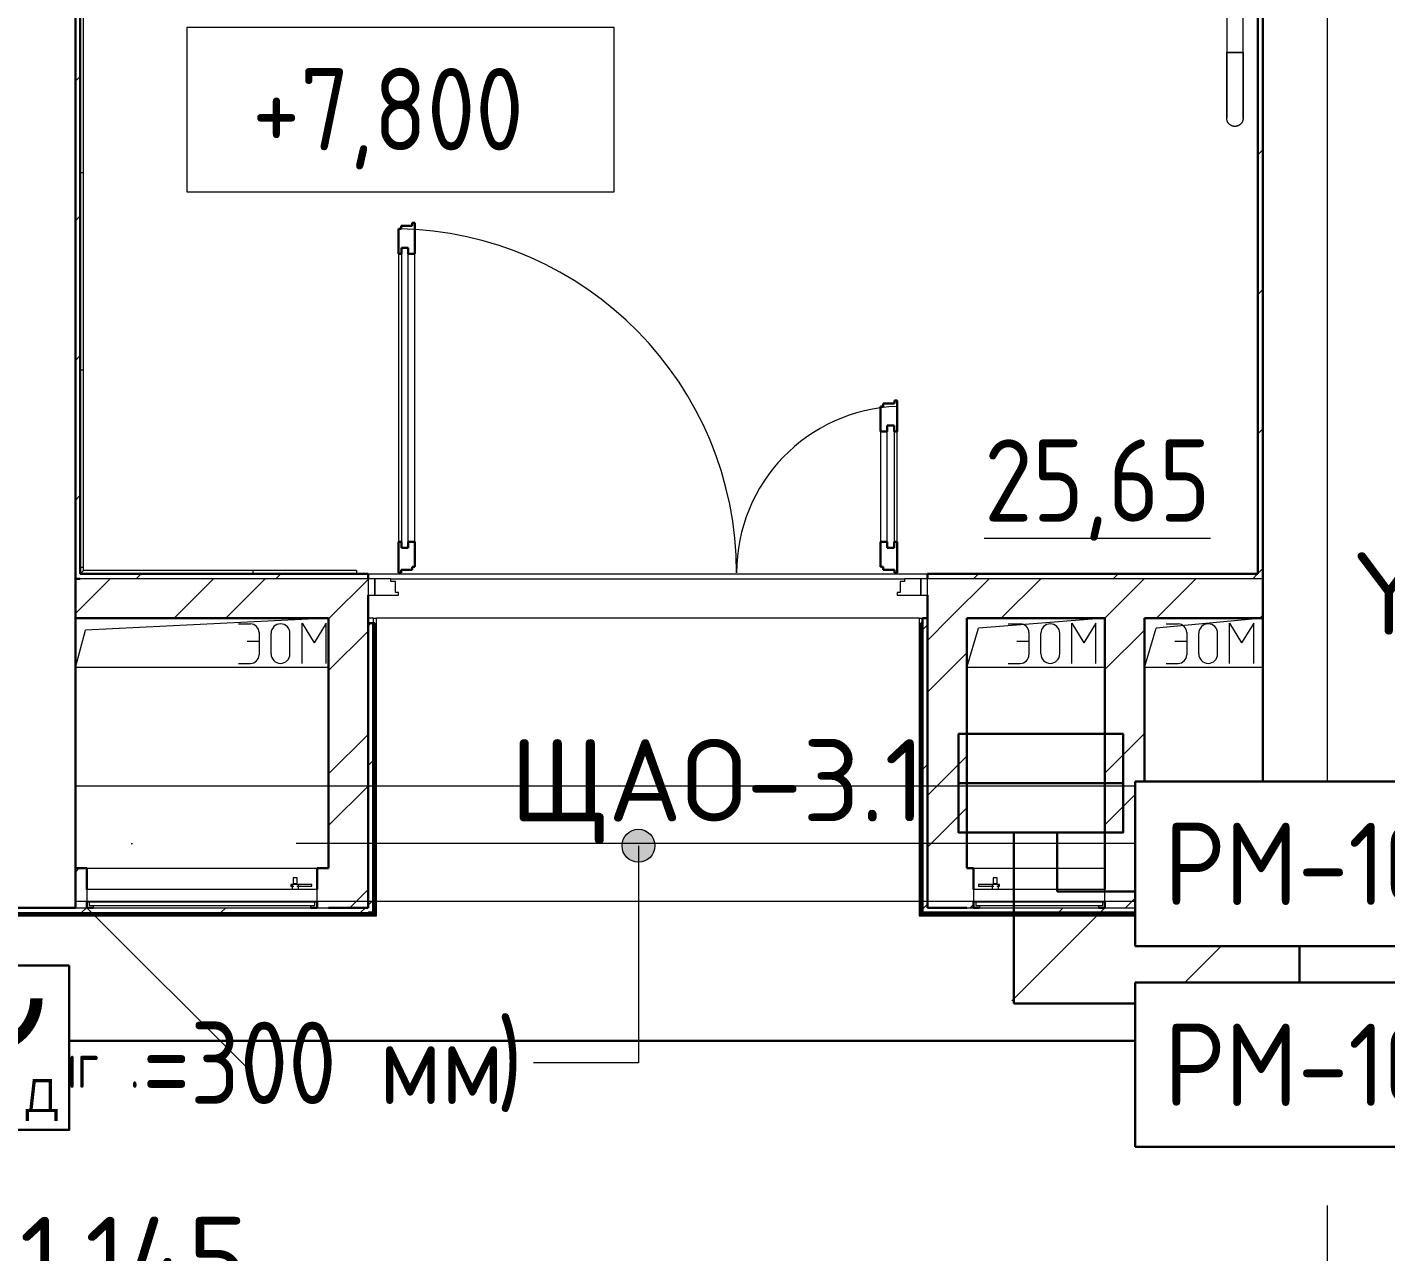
# Model space of a CAD drawing. Header units: millimetres. Extents: x -1073752 to 1436911, y -1379358 to 94781.
# Drawn here: x -1037455 to -1033325, y -1123629 to -1119906 of the extents above; entities that cross this region are included whole.
import ezdxf
from ezdxf.enums import TextEntityAlignment as Align

# ---------------------------------------------------------------- set-up
doc = ezdxf.new("R2010")
doc.units = ezdxf.units.MM
doc.set_wipeout_variables(frame=1)
doc.linetypes.add('ADSK_Линия сетки', pattern=[25, 20, -2.5, 0, -2.5])
doc.linetypes.add('ADSK_Сверху', pattern=[450, 300, -150])
for name, color, linetype, lineweight in [('RC-Дымоудаление', 1, 'Continuous', 30), ('RC-Линии_связи-Адресные', 5, 'Continuous', 50), ('RC-Прочее_оборудование', 1, 'Continuous', 30), ('Аннотация', 7, 'Continuous', 18), ('АПС', 5, 'Continuous', 30), ('Двери', 252, 'Continuous', 9), ('лс', 5, 'Continuous', 30), ('Марки помещений', 7, 'Continuous', 20), ('Оборудование', 7, 'Continuous', 18), ('Ограждение', 252, 'Continuous', 9), ('Оси', 252, 'Continuous', 9), ('Отметки', 7, 'Continuous', 9), ('Перекрытие', 252, 'Continuous', 18), ('Стены внутренние', 7, 'Continuous', 18), ('Стены наружные', 7, 'Continuous', 18), ('Стены штриховка', 7, 'Continuous', 9)]:
    doc.layers.add(name, color=color, linetype=linetype, lineweight=lineweight)
doc.layers.add('RC-Позиционные_обозначения', color=7, linetype='Continuous')
doc.layers.add('RC-Таблицы', color=7, linetype='Continuous')
doc.layers.add('Двери открывание', color=7, linetype='Continuous', lineweight=9, true_color=0xc0c0c0)
doc.layers.add('Линии', color=7, linetype='Continuous', lineweight=9, true_color=0x00a600)
doc.styles.add('GOST Common_2', font='', dxfattribs={"width": 0.9, "height": 250})
doc.styles.add('GOST Common_3', font='', dxfattribs={"height": 3.5})
doc.styles.add('ICOCPEUR', font='isocpeur.ttf', dxfattribs={"height": 250})
doc.styles.add('ISOCPEUR', font='isocpeur.ttf', dxfattribs={"height": 250})
doc.styles.add('RubezhCAD', font='isocpeur.ttf')
doc.styles.get("Standard").update_dxf_attribs({"font": 'arial.ttf'})
doc.styles.get('GOST Common_2').set_extended_font_data('GOST type B')
doc.styles.get('GOST Common_3').set_extended_font_data('GOST 2.304 type A')

# ---------------------------------------------------------------- blocks, each defined once
blk = doc.blocks.new('3 этаж')
at = {"layer": 'Аннотация', "lineweight": 9, "true_color": 0x636466}
h = blk.add_hatch(color=251, dxfattribs=at)
edge = h.paths.add_edge_path()
edge.add_arc((266052.6, -9170.2), 50, 0, 360)
at = {"color": 251, "lineweight": 18, "true_color": 0x636466}
for p, q in [((265110.8, -8478.4), (264371.3, -8515.2)), ((264836.8, -8495.7), (264873.3, -8495.7)), ((265029.8, -8493.1), (265066.3, -8553.1)), ((265029.8, -8615.7), (265029.8, -8493.1)), ((265102.9, -8493.1), (265066.3, -8553.1)), ((265102.9, -8615.7), (265102.9, -8493.1)), ((267470.8, -8478.4), (267086.8, -8508.4)), ((267176.8, -8495.7), (267213.3, -8495.7)), ((267369.8, -8493.1), (267406.3, -8553.1)), ((267369.8, -8615.7), (267369.8, -8493.1)), ((267442.9, -8493.1), (267406.3, -8553.1)), ((267442.9, -8615.7), (267442.9, -8493.1)), ((267950.8, -8478.4), (267626.8, -8508.4)), ((267656.8, -8495.7), (267693.3, -8495.7)), ((267849.8, -8493.1), (267886.3, -8553.1)), ((267849.8, -8615.7), (267849.8, -8493.1)), ((267922.9, -8493.1), (267886.3, -8553.1)), ((267922.9, -8615.7), (267922.9, -8493.1)), ((264340.8, -8628.4), (264371.3, -8515.2)), ((264862.9, -8547.9), (264899.4, -8547.9)), ((264899.4, -8521.8), (264899.4, -8589.6)), ((264935.9, -8587), (264935.9, -8524.4)), ((264993.3, -8587), (264993.3, -8524.4)), ((267050.8, -8628.4), (267086.8, -8508.4)), ((267202.9, -8547.9), (267239.4, -8547.9)), ((267239.4, -8521.8), (267239.4, -8589.6)), ((267275.9, -8587), (267275.9, -8524.4)), ((267333.3, -8587), (267333.3, -8524.4)), ((267590.8, -8628.4), (267626.8, -8508.4)), ((267682.9, -8547.9), (267719.4, -8547.9)), ((267719.4, -8521.8), (267719.4, -8589.6)), ((267755.9, -8587), (267755.9, -8524.4)), ((267813.3, -8587), (267813.3, -8524.4)), ((265110.8, -8628.4), (264340.8, -8628.4)), ((264836.8, -8615.7), (264873.3, -8615.7)), ((267470.8, -8628.4), (267050.8, -8628.4)), ((267176.8, -8615.7), (267213.3, -8615.7)), ((267950.8, -8628.4), (267590.8, -8628.4)), ((267656.8, -8615.7), (267693.3, -8615.7))]:
    blk.add_line(p, q, dxfattribs=at)
for centre, radius, start, end in [((264873.3, -8521.8), 26.1, 0, 90), ((264964.6, -8524.4), 28.7, 0, 180), ((267213.3, -8521.8), 26.1, 0, 90), ((267304.6, -8524.4), 28.7, 0, 180), ((267693.3, -8521.8), 26.1, 0, 90), ((267784.6, -8524.4), 28.7, 0, 180), ((264873.3, -8589.6), 26.1, 270, 0), ((264964.6, -8587), 28.7, 180, 0), ((267213.3, -8589.6), 26.1, 270, 0), ((267304.6, -8587), 28.7, 180, 0), ((267693.3, -8589.6), 26.1, 270, 0), ((267784.6, -8587), 28.7, 180, 0)]:
    blk.add_arc(centre, radius, start, end, dxfattribs=at)
at = {"layer": 'Аннотация', "color": 251, "lineweight": 20, "true_color": 0x636466, "extrusion": (0, 0, -1)}
for p, q in [((265979.2, -6682.7), (264679.2, -6682.7)), ((264679.2, -6682.7), (264679.2, -7182.7)), ((265979.2, -7182.7), (265979.2, -6682.7)), ((264679.2, -7182.7), (265979.2, -7182.7))]:
    blk.add_line(p, q, dxfattribs=at)
at = {"layer": 'Аннотация', "color": 251, "lineweight": 9, "true_color": 0x636466}
for p, q in [((266052.6, -9170.2), (266052.6, -9830.1)), ((265739.8, -9830.1), (265733.5, -9830.1)), ((266052.6, -9830.1), (265739.8, -9830.1))]:
    blk.add_line(p, q, dxfattribs=at)
blk.add_circle((266052.6, -9170.2), 50, dxfattribs=at)
at = {"layer": 'Двери', "color": 251, "lineweight": 30, "true_color": 0x636466}
for p, q in [((265330.8, -7294.4), (265322.8, -7294.4)), ((265322.8, -7294.4), (265322.8, -7370.4)), ((265364.8, -7285.4), (265330.8, -7285.4)), ((265330.8, -7285.4), (265330.8, -7294.4)), ((265372.8, -7276.4), (265364.8, -7276.4)), ((265364.8, -7276.4), (265364.8, -7285.4)), ((265372.8, -7370.4), (265372.8, -7276.4)), ((265331.8, -7370.4), (265322.8, -7370.4)), ((265331.8, -7352.4), (265331.8, -7370.4)), ((265352.8, -7352.4), (265331.8, -7352.4)), ((265352.8, -7370.4), (265352.8, -7352.4)), ((265372.8, -7370.4), (265352.8, -7370.4)), ((266796.8, -7834.4), (266788.8, -7834.4)), ((266788.8, -7834.4), (266788.8, -7910.4)), ((266830.8, -7825.4), (266796.8, -7825.4)), ((266796.8, -7825.4), (266796.8, -7834.4)), ((266838.8, -7816.4), (266830.8, -7816.4)), ((266830.8, -7816.4), (266830.8, -7825.4)), ((266838.8, -7910.4), (266838.8, -7816.4)), ((266788.8, -7910.4), (266808.8, -7910.4)), ((266808.8, -7910.4), (266808.8, -7892.4)), ((266808.8, -7892.4), (266829.8, -7892.4)), ((266829.8, -7892.4), (266829.8, -7910.4)), ((266829.8, -7910.4), (266838.8, -7910.4)), ((265322.8, -8246.4), (265322.8, -8340.4)), ((265331.8, -8246.4), (265322.8, -8246.4)), ((265331.8, -8264.4), (265331.8, -8246.4)), ((265352.8, -8246.4), (265352.8, -8264.4)), ((265372.8, -8246.4), (265352.8, -8246.4)), ((265372.8, -8322.4), (265372.8, -8246.4)), ((266788.8, -8246.4), (266788.8, -8322.4)), ((266788.8, -8246.4), (266808.8, -8246.4)), ((266808.8, -8246.4), (266808.8, -8264.4)), ((266829.8, -8246.4), (266838.8, -8246.4)), ((266829.8, -8264.4), (266829.8, -8246.4)), ((266838.8, -8340.4), (266838.8, -8246.4)), ((265352.8, -8264.4), (265331.8, -8264.4)), ((266808.8, -8264.4), (266829.8, -8264.4)), ((265322.8, -8340.4), (265330.8, -8340.4)), ((265330.8, -8340.4), (265330.8, -8331.4)), ((265330.8, -8331.4), (265364.8, -8331.4)), ((265364.8, -8331.4), (265364.8, -8322.4)), ((265364.8, -8322.4), (265372.8, -8322.4)), ((266788.8, -8322.4), (266796.8, -8322.4)), ((266796.8, -8322.4), (266796.8, -8331.4)), ((266796.8, -8331.4), (266830.8, -8331.4)), ((266830.8, -8331.4), (266830.8, -8340.4)), ((266830.8, -8340.4), (266838.8, -8340.4))]:
    blk.add_line(p, q, dxfattribs=at)
at = {"layer": 'Двери', "color": 251, "true_color": 0x636466}
for p, q in [((265322.8, -7370.4), (265322.8, -8246.4)), ((265331.8, -7352.4), (265331.8, -8264.4)), ((265352.8, -7352.4), (265331.8, -7352.4)), ((265352.8, -8264.4), (265352.8, -7352.4)), ((265372.8, -8246.4), (265372.8, -7370.4)), ((266788.8, -7910.4), (266788.8, -8246.4)), ((266808.8, -8264.4), (266808.8, -7892.4)), ((266808.8, -7892.4), (266829.8, -7892.4)), ((266829.8, -7892.4), (266829.8, -8264.4)), ((266838.8, -8246.4), (266838.8, -7910.4)), ((265331.8, -8264.4), (265352.8, -8264.4)), ((266829.8, -8264.4), (266808.8, -8264.4)), ((265230.8, -8358.4), (265230.8, -8408.4)), ((265250.8, -8358.4), (265230.8, -8358.4)), ((265250.8, -8408.4), (265250.8, -8358.4)), ((265299.8, -8358.4), (265250.8, -8358.4)), ((265250.8, -8358.4), (265250.8, -8408.4)), ((265299.8, -8366.4), (265299.8, -8358.4)), ((265313.8, -8366.4), (265299.8, -8366.4)), ((265313.8, -8400.4), (265313.8, -8366.4)), ((266861.8, -8366.4), (266847.8, -8366.4)), ((266847.8, -8366.4), (266847.8, -8400.4)), ((266861.8, -8358.4), (266861.8, -8366.4)), ((266910.8, -8358.4), (266861.8, -8358.4)), ((266930.8, -8358.4), (266910.8, -8358.4)), ((266910.8, -8358.4), (266910.8, -8408.4)), ((266910.8, -8408.4), (266910.8, -8358.4)), ((266930.8, -8408.4), (266930.8, -8358.4)), ((265230.8, -8408.4), (265250.8, -8408.4)), ((265250.8, -8408.4), (265322.8, -8408.4)), ((265322.8, -8400.4), (265313.8, -8400.4)), ((265322.8, -8408.4), (265322.8, -8400.4)), ((266847.8, -8400.4), (266838.8, -8400.4)), ((266838.8, -8400.4), (266838.8, -8408.4)), ((266838.8, -8408.4), (266910.8, -8408.4)), ((266910.8, -8408.4), (266930.8, -8408.4))]:
    blk.add_line(p, q, dxfattribs=at)
at = {"layer": 'Двери открывание', "color": 251, "true_color": 0x636466}
for centre, radius, start, end in [((265304.8, -8340.4), 1046, 0, 89.014), ((266856.8, -8340.4), 506, 92.0386, 180)]:
    blk.add_arc(centre, radius, start, end, dxfattribs=at)
at = {"layer": 'Линии', "color": 251, "linetype": 'ADSK_Сверху', "ltscale": 200, "true_color": 0x636466}
for p, q in [((264340.8, -8988.4), (267950.8, -8988.4)), ((264340.8, -9338.4), (267950.8, -9338.4))]:
    blk.add_line(p, q, dxfattribs=at)
at = {"layer": 'Оборудование', "color": 251, "true_color": 0x636466}
for p, q in [((265004.5, -9288.1), (264996.2, -9288.1)), ((264996.2, -9288.1), (264996.2, -9293.1)), ((264999.6, -9287.5), (264999.6, -9303.4)), ((265018.9, -9287.5), (264999.6, -9287.5)), ((265003.2, -9285.6), (265001.2, -9287.5)), ((265003.2, -9268.1), (265003.2, -9285.6)), ((265015.4, -9268.1), (265003.2, -9268.1)), ((265015.4, -9285.6), (265003.2, -9285.6)), ((265059.9, -9288.1), (265014.1, -9288.1)), ((265015.4, -9285.6), (265015.4, -9268.1)), ((265017.3, -9287.5), (265015.4, -9285.6)), ((265018.9, -9303.4), (265018.9, -9287.5)), ((265059.9, -9293.1), (265059.9, -9288.1)), ((267086.6, -9288.1), (267086.6, -9293.1)), ((267132.5, -9288.1), (267086.6, -9288.1)), ((267127.6, -9287.5), (267127.6, -9303.4)), ((267146.9, -9287.5), (267127.6, -9287.5)), ((267131.2, -9285.6), (267129.2, -9287.5)), ((267131.2, -9268.1), (267131.2, -9285.6)), ((267143.4, -9268.1), (267131.2, -9268.1)), ((267143.4, -9285.6), (267131.2, -9285.6)), ((267150.4, -9288.1), (267142.1, -9288.1)), ((267143.4, -9285.6), (267143.4, -9268.1)), ((267145.3, -9287.5), (267143.4, -9285.6)), ((267146.9, -9303.4), (267146.9, -9287.5)), ((267150.4, -9293.1), (267150.4, -9288.1)), ((267606.6, -9288.1), (267606.6, -9293.1)), ((267652.5, -9288.1), (267606.6, -9288.1)), ((267647.6, -9287.5), (267647.6, -9303.4)), ((267666.9, -9287.5), (267647.6, -9287.5)), ((267651.2, -9285.6), (267649.2, -9287.5)), ((267651.2, -9268.1), (267651.2, -9285.6)), ((267663.4, -9268.1), (267651.2, -9268.1)), ((267663.4, -9285.6), (267651.2, -9285.6)), ((267670.4, -9288.1), (267662.1, -9288.1)), ((267663.4, -9285.6), (267663.4, -9268.1)), ((267665.3, -9287.5), (267663.4, -9285.6)), ((267666.9, -9303.4), (267666.9, -9287.5)), ((267670.4, -9293.1), (267670.4, -9288.1)), ((264375.8, -9303.4), (264375.8, -9339.8)), ((265075.8, -9303.4), (264375.8, -9303.4)), ((264996.2, -9293.1), (265004.5, -9293.1)), ((265014.1, -9293.1), (265059.9, -9293.1)), ((265075.8, -9339.8), (265075.8, -9303.4)), ((267070.8, -9303.4), (267070.8, -9339.8)), ((267470.8, -9303.4), (267070.8, -9303.4)), ((267086.6, -9293.1), (267132.5, -9293.1)), ((267142.1, -9293.1), (267150.4, -9293.1)), ((267470.8, -9339.8), (267470.8, -9303.4)), ((267590.8, -9303.4), (267590.8, -9339.8)), ((267940.8, -9303.4), (267590.8, -9303.4)), ((267606.6, -9293.1), (267652.5, -9293.1)), ((267662.1, -9293.1), (267670.4, -9293.1)), ((267940.8, -9339.8), (267940.8, -9303.4)), ((264375.8, -9358.4), (264870.8, -9853.4)), ((264376.7, -9340.7), (265074.9, -9340.7)), ((264382.8, -9340.7), (264382.8, -9350.5)), ((264383.7, -9351.4), (265067.8, -9351.4)), ((264394.8, -9353), (264394.8, -9358.4)), ((264394.8, -9358.4), (265056.8, -9358.4)), ((265056.8, -9358.4), (265056.8, -9353)), ((265068.8, -9350.5), (265068.8, -9340.7)), ((267071.7, -9340.7), (267469.9, -9340.7)), ((267077.8, -9340.7), (267077.8, -9350.5)), ((267078.7, -9351.4), (267462.8, -9351.4)), ((267089.8, -9353), (267089.8, -9358.4)), ((267089.8, -9358.4), (267451.8, -9358.4)), ((267470.8, -9358.4), (267187.9, -9641.3)), ((267451.8, -9358.4), (267451.8, -9353)), ((267463.8, -9350.5), (267463.8, -9340.7)), ((267591.7, -9340.7), (267939.9, -9340.7)), ((267597.8, -9340.7), (267597.8, -9350.5)), ((267598.7, -9351.4), (267932.8, -9351.4)), ((267609.8, -9353), (267609.8, -9358.4)), ((267609.8, -9358.4), (267921.8, -9358.4)), ((267940.8, -9358.4), (267693.3, -9605.9)), ((267912.8, -9350.5), (267912.8, -9351.7)), ((267912.8, -9351.7), (267912.8, -9350.5)), ((267921.8, -9358.4), (267921.8, -9353)), ((267933.8, -9350.5), (267933.8, -9340.7))]:
    blk.add_line(p, q, dxfattribs=at)
for points, knots in [([(264375.8, -9339.8), (264375.8, -9339.9), (264375.8, -9340.1), (264375.9, -9340.3), (264376, -9340.5), (264376.2, -9340.6), (264376.3, -9340.7), (264376.5, -9340.7), (264376.6, -9340.7), (264376.7, -9340.7)], [-1, -1, -1, -1, -0.833333, -0.666667, -0.5, -0.333333, -0.25, -0.166667, 0, 0, 0, 0]), ([(264382.8, -9350.5), (264382.8, -9350.6), (264382.8, -9350.7), (264382.9, -9351), (264383, -9351.1), (264383.1, -9351.2), (264383.3, -9351.3), (264383.4, -9351.4), (264383.5, -9351.4), (264383.7, -9351.4), (264383.7, -9351.4)], [-1, -1, -1, -1, -0.833333, -0.666667, -0.541667, -0.416667, -0.333333, -0.25, -0.166667, 0, 0, 0, 0]), ([(264393.2, -9351.4), (264393.4, -9351.4), (264393.6, -9351.5), (264393.8, -9351.6), (264394, -9351.6), (264394.2, -9351.8), (264394.3, -9351.9), (264394.5, -9352), (264394.6, -9352.2), (264394.7, -9352.4), (264394.8, -9352.6), (264394.8, -9352.8), (264394.8, -9353)], [-1, -1, -1, -1, -0.833333, -0.75, -0.666667, -0.583333, -0.5, -0.416667, -0.333333, -0.25, -0.166667, 0, 0, 0, 0]), ([(265056.8, -9353), (265056.8, -9352.8), (265056.8, -9352.6), (265056.9, -9352.4), (265057, -9352.2), (265057.1, -9352), (265057.2, -9351.9), (265057.4, -9351.8), (265057.5, -9351.6), (265057.7, -9351.6), (265058, -9351.5), (265058.2, -9351.4), (265058.3, -9351.4)], [0, 0, 0, 0, 0.166667, 0.25, 0.333333, 0.416667, 0.5, 0.583333, 0.666667, 0.75, 0.833333, 1, 1, 1, 1]), ([(265067.8, -9351.4), (265067.9, -9351.4), (265068, -9351.4), (265068.2, -9351.4), (265068.3, -9351.3), (265068.4, -9351.2), (265068.5, -9351.1), (265068.7, -9351), (265068.8, -9350.7), (265068.8, -9350.6), (265068.8, -9350.5)], [0, 0, 0, 0, 0.166667, 0.25, 0.333333, 0.416667, 0.541667, 0.666667, 0.833333, 1, 1, 1, 1]), ([(265074.9, -9340.7), (265074.9, -9340.7), (265075.1, -9340.7), (265075.2, -9340.7), (265075.4, -9340.6), (265075.5, -9340.5), (265075.7, -9340.3), (265075.8, -9340.1), (265075.8, -9339.9), (265075.8, -9339.8)], [0, 0, 0, 0, 0.166667, 0.25, 0.333333, 0.5, 0.666667, 0.833333, 1, 1, 1, 1]), ([(267070.8, -9339.8), (267070.8, -9339.9), (267070.8, -9340.1), (267070.9, -9340.3), (267071, -9340.4), (267071.1, -9340.6), (267071.3, -9340.7), (267071.5, -9340.7), (267071.6, -9340.7), (267071.7, -9340.7)], [0, 0, 0, 0, 0.166667, 0.333333, 0.458333, 0.583333, 0.708333, 0.833333, 1, 1, 1, 1]), ([(267077.8, -9350.5), (267077.8, -9350.6), (267077.8, -9350.7), (267077.9, -9351), (267078, -9351.1), (267078.1, -9351.2), (267078.3, -9351.3), (267078.4, -9351.4), (267078.5, -9351.4), (267078.6, -9351.4), (267078.7, -9351.4)], [0, 0, 0, 0, 0.166667, 0.333333, 0.458333, 0.583333, 0.666667, 0.75, 0.833333, 1, 1, 1, 1]), ([(267088.2, -9351.4), (267088.4, -9351.4), (267088.6, -9351.5), (267088.8, -9351.6), (267089, -9351.6), (267089.2, -9351.8), (267089.3, -9351.9), (267089.5, -9352), (267089.6, -9352.2), (267089.7, -9352.4), (267089.8, -9352.6), (267089.8, -9352.8), (267089.8, -9353)], [0, 0, 0, 0, 0.166667, 0.25, 0.333333, 0.416667, 0.5, 0.583333, 0.666667, 0.75, 0.833333, 1, 1, 1, 1]), ([(267451.8, -9353), (267451.8, -9352.8), (267451.8, -9352.6), (267451.9, -9352.4), (267452, -9352.2), (267452.1, -9352), (267452.2, -9351.9), (267452.4, -9351.8), (267452.5, -9351.6), (267452.7, -9351.6), (267453, -9351.5), (267453.2, -9351.4), (267453.3, -9351.4)], [-1, -1, -1, -1, -0.833333, -0.75, -0.666667, -0.583333, -0.5, -0.416667, -0.333333, -0.25, -0.166667, 0, 0, 0, 0]), ([(267462.8, -9351.4), (267462.9, -9351.4), (267463, -9351.4), (267463.2, -9351.4), (267463.3, -9351.3), (267463.4, -9351.2), (267463.5, -9351.1), (267463.7, -9351), (267463.8, -9350.7), (267463.8, -9350.6), (267463.8, -9350.5)], [-1, -1, -1, -1, -0.833333, -0.75, -0.666667, -0.583333, -0.458333, -0.333333, -0.166667, 0, 0, 0, 0]), ([(267469.9, -9340.7), (267469.9, -9340.7), (267470.1, -9340.7), (267470.3, -9340.7), (267470.4, -9340.6), (267470.6, -9340.4), (267470.7, -9340.3), (267470.8, -9340.1), (267470.8, -9339.9), (267470.8, -9339.8)], [-1, -1, -1, -1, -0.833333, -0.75, -0.583333, -0.458333, -0.333333, -0.166667, 0, 0, 0, 0]), ([(267590.8, -9339.8), (267590.8, -9339.9), (267590.8, -9340.1), (267590.9, -9340.3), (267591, -9340.4), (267591.1, -9340.6), (267591.3, -9340.7), (267591.5, -9340.7), (267591.6, -9340.7), (267591.7, -9340.7)], [0, 0, 0, 0, 0.166667, 0.333333, 0.458333, 0.583333, 0.708333, 0.833333, 1, 1, 1, 1]), ([(267597.8, -9350.5), (267597.8, -9350.6), (267597.8, -9350.7), (267597.9, -9351), (267598, -9351.1), (267598.1, -9351.2), (267598.3, -9351.3), (267598.4, -9351.4), (267598.5, -9351.4), (267598.6, -9351.4), (267598.7, -9351.4)], [0, 0, 0, 0, 0.166667, 0.333333, 0.458333, 0.583333, 0.666667, 0.75, 0.833333, 1, 1, 1, 1]), ([(267608.2, -9351.4), (267608.4, -9351.4), (267608.6, -9351.5), (267608.8, -9351.6), (267609, -9351.6), (267609.2, -9351.8), (267609.3, -9351.9), (267609.5, -9352), (267609.6, -9352.2), (267609.7, -9352.4), (267609.8, -9352.6), (267609.8, -9352.8), (267609.8, -9353)], [0, 0, 0, 0, 0.166667, 0.25, 0.333333, 0.416667, 0.5, 0.583333, 0.666667, 0.75, 0.833333, 1, 1, 1, 1]), ([(267921.8, -9353), (267921.8, -9352.8), (267921.8, -9352.6), (267921.9, -9352.4), (267922, -9352.2), (267922.1, -9352), (267922.2, -9351.9), (267922.4, -9351.8), (267922.5, -9351.6), (267922.7, -9351.6), (267923, -9351.5), (267923.2, -9351.4), (267923.3, -9351.4)], [-1, -1, -1, -1, -0.833333, -0.75, -0.666667, -0.583333, -0.5, -0.416667, -0.333333, -0.25, -0.166667, 0, 0, 0, 0]), ([(267932.8, -9351.4), (267932.9, -9351.4), (267933, -9351.4), (267933.2, -9351.4), (267933.3, -9351.3), (267933.4, -9351.2), (267933.5, -9351.1), (267933.7, -9351), (267933.8, -9350.7), (267933.8, -9350.6), (267933.8, -9350.5)], [-1, -1, -1, -1, -0.833333, -0.75, -0.666667, -0.583333, -0.458333, -0.333333, -0.166667, 0, 0, 0, 0]), ([(267939.9, -9340.7), (267939.9, -9340.7), (267940.1, -9340.7), (267940.3, -9340.7), (267940.4, -9340.6), (267940.6, -9340.4), (267940.7, -9340.3), (267940.8, -9340.1), (267940.8, -9339.9), (267940.8, -9339.8)], [-1, -1, -1, -1, -0.833333, -0.75, -0.583333, -0.458333, -0.333333, -0.166667, 0, 0, 0, 0])]:
    blk.add_open_spline(points, degree=3, knots=knots, dxfattribs=at)
at = {"layer": 'Ограждение', "color": 251, "true_color": 0x636466}
for p, q in [((267840.8, -6464.3), (267840.8, -6758.4)), ((267890.8, -6758.4), (267890.8, -6464.3)), ((264365.8, -8333.4), (264365.8, -6543.4)), ((267840.8, -6758.4), (267890.8, -6758.4)), ((267840.8, -6758.4), (267840.8, -6766.4)), ((267840.8, -6760.6), (267840.8, -6758.4)), ((267865.8, -6758.4), (267840.8, -6758.4)), ((267840.8, -6768.6), (267840.8, -6760.6)), ((267840.8, -6766.4), (267840.8, -6774.4)), ((267840.8, -6776.6), (267840.8, -6768.6)), ((267890.8, -6758.4), (267865.8, -6758.4)), ((267890.8, -6758.4), (267890.8, -6766.4)), ((267890.8, -6760.6), (267890.8, -6758.4)), ((267890.8, -6768.6), (267890.8, -6760.6)), ((267890.8, -6766.4), (267890.8, -6774.4)), ((267890.8, -6776.6), (267890.8, -6768.6)), ((267840.8, -6774.4), (267840.8, -6782.4)), ((267840.8, -6784.5), (267840.8, -6776.6)), ((267840.8, -6782.4), (267840.8, -6790.3)), ((267840.8, -6792.4), (267840.8, -6784.5)), ((267840.8, -6790.3), (267840.8, -6798.2)), ((267840.8, -6800.3), (267840.8, -6792.4)), ((267840.8, -6798.2), (267840.8, -6806)), ((267840.8, -6808.1), (267840.8, -6800.3)), ((267840.8, -6806), (267840.8, -6813.7)), ((267840.8, -6815.8), (267840.8, -6808.1)), ((267840.8, -6813.7), (267840.8, -6821.4)), ((267890.8, -6774.4), (267890.8, -6782.4)), ((267890.8, -6784.5), (267890.8, -6776.6)), ((267890.8, -6782.4), (267890.8, -6790.3)), ((267890.8, -6792.4), (267890.8, -6784.5)), ((267890.8, -6790.3), (267890.8, -6798.2)), ((267890.8, -6800.3), (267890.8, -6792.4)), ((267890.8, -6798.2), (267890.8, -6806)), ((267890.8, -6808.1), (267890.8, -6800.3)), ((267890.8, -6806), (267890.8, -6813.7)), ((267890.8, -6815.8), (267890.8, -6808.1)), ((267890.8, -6813.7), (267890.8, -6821.4)), ((267840.8, -6823.4), (267840.8, -6815.8)), ((267840.8, -6821.4), (267840.8, -6828.9)), ((267840.8, -6830.9), (267840.8, -6823.4)), ((267840.8, -6828.9), (267840.8, -6836.3)), ((267840.8, -6838.3), (267840.8, -6830.9)), ((267840.8, -6836.3), (267840.8, -6843.6)), ((267840.8, -6845.6), (267840.8, -6838.3)), ((267840.8, -6843.6), (267840.8, -6850.8)), ((267840.8, -6852.7), (267840.8, -6845.6)), ((267840.8, -6850.8), (267840.8, -6857.8)), ((267840.8, -6859.7), (267840.8, -6852.7)), ((267890.8, -6823.4), (267890.8, -6815.8)), ((267890.8, -6821.4), (267890.8, -6828.9)), ((267890.8, -6830.9), (267890.8, -6823.4)), ((267890.8, -6828.9), (267890.8, -6836.3)), ((267890.8, -6838.3), (267890.8, -6830.9)), ((267890.8, -6836.3), (267890.8, -6843.6)), ((267890.8, -6845.6), (267890.8, -6838.3)), ((267890.8, -6843.6), (267890.8, -6850.8)), ((267890.8, -6852.7), (267890.8, -6845.6)), ((267890.8, -6850.8), (267890.8, -6857.8)), ((267890.8, -6859.7), (267890.8, -6852.7)), ((267840.8, -6857.8), (267840.8, -6864.7)), ((267840.8, -6866.5), (267840.8, -6859.7)), ((267840.8, -6864.7), (267840.8, -6871.4)), ((267840.8, -6873.1), (267840.8, -6866.5)), ((267840.8, -6871.4), (267840.8, -6877.9)), ((267840.8, -6879.6), (267840.8, -6873.1)), ((267840.8, -6877.9), (267840.8, -6884.2)), ((267840.8, -6885.9), (267840.8, -6879.6)), ((267840.8, -6884.2), (267840.8, -6890.3)), ((267840.8, -6891.9), (267840.8, -6885.9)), ((267840.8, -6890.3), (267840.8, -6896.2)), ((267840.8, -6897.8), (267840.8, -6891.9)), ((267840.8, -6896.2), (267840.8, -6901.9)), ((267890.8, -6857.8), (267890.8, -6864.7)), ((267890.8, -6866.5), (267890.8, -6859.7)), ((267890.8, -6864.7), (267890.8, -6871.4)), ((267890.8, -6873.1), (267890.8, -6866.5)), ((267890.8, -6871.4), (267890.8, -6877.9)), ((267890.8, -6879.6), (267890.8, -6873.1)), ((267890.8, -6877.9), (267890.8, -6884.2)), ((267890.8, -6885.9), (267890.8, -6879.6)), ((267890.8, -6884.2), (267890.8, -6890.3)), ((267890.8, -6891.9), (267890.8, -6885.9)), ((267890.8, -6890.3), (267890.8, -6896.2)), ((267890.8, -6897.8), (267890.8, -6891.9)), ((267890.8, -6896.2), (267890.8, -6901.9)), ((267840.8, -6903.4), (267840.8, -6897.8)), ((267840.8, -6901.9), (267840.8, -6907.4)), ((267840.8, -6908.8), (267840.8, -6903.4)), ((267840.8, -6907.4), (267840.8, -6912.6)), ((267840.8, -6914), (267840.8, -6908.8)), ((267840.8, -6912.6), (267840.8, -6917.6)), ((267840.8, -6918.9), (267840.8, -6914)), ((267840.8, -6917.6), (267840.8, -6922.3)), ((267840.8, -6923.5), (267840.8, -6918.9)), ((267840.8, -6922.3), (267840.8, -6926.7)), ((267840.8, -6927.9), (267840.8, -6923.5)), ((267840.8, -6926.7), (267840.8, -6930.9)), ((267840.8, -6932), (267840.8, -6927.9)), ((267840.8, -6930.9), (267840.8, -6934.8)), ((267840.8, -6935.8), (267840.8, -6932)), ((267840.8, -6934.8), (267840.8, -6938.5)), ((267840.8, -6939.4), (267840.8, -6935.8)), ((267840.8, -6938.5), (267840.8, -6941.8)), ((267890.8, -6903.4), (267890.8, -6897.8)), ((267890.8, -6901.9), (267890.8, -6907.4)), ((267890.8, -6908.8), (267890.8, -6903.4)), ((267890.8, -6907.4), (267890.8, -6912.6)), ((267890.8, -6914), (267890.8, -6908.8)), ((267890.8, -6912.6), (267890.8, -6917.6)), ((267890.8, -6918.9), (267890.8, -6914)), ((267890.8, -6917.6), (267890.8, -6922.3)), ((267890.8, -6923.5), (267890.8, -6918.9)), ((267890.8, -6922.3), (267890.8, -6926.7)), ((267890.8, -6927.9), (267890.8, -6923.5)), ((267890.8, -6926.7), (267890.8, -6930.9)), ((267890.8, -6932), (267890.8, -6927.9)), ((267890.8, -6930.9), (267890.8, -6934.8)), ((267890.8, -6935.8), (267890.8, -6932)), ((267890.8, -6934.8), (267890.8, -6938.5)), ((267890.8, -6939.4), (267890.8, -6935.8)), ((267890.8, -6938.5), (267890.8, -6941.8)), ((267840.8, -6942.7), (267840.8, -6939.4)), ((267840.8, -6941.8), (267840.8, -6944.9)), ((267840.8, -6945.6), (267840.8, -6942.7)), ((267840.8, -6944.9), (267840.8, -6947.6)), ((267840.8, -6948.3), (267840.8, -6945.6)), ((267840.8, -6947.6), (267840.8, -6950)), ((267840.8, -6950.7), (267840.8, -6948.3)), ((267840.8, -6950), (267840.8, -6952.2)), ((267840.8, -6952.7), (267840.8, -6950.7)), ((267840.8, -6952.2), (267840.8, -6954)), ((267840.8, -6954.5), (267840.8, -6952.7)), ((267840.8, -6954), (267840.8, -6955.5)), ((267840.8, -6955.9), (267840.8, -6954.5)), ((267840.8, -6955.5), (267840.8, -6956.7)), ((267840.8, -6957), (267840.8, -6955.9)), ((267840.8, -6956.7), (267840.8, -6957.6)), ((267840.8, -6957.8), (267840.8, -6957)), ((267840.8, -6957.6), (267840.8, -6958.2)), ((267840.8, -6958.3), (267840.8, -6957.8)), ((267840.8, -6958.2), (267840.8, -6958.4)), ((267840.8, -6958.4), (267840.8, -6958.3)), ((267840.8, -6958.7), (267840.8, -6958.4)), ((267840.8, -6958.4), (267840.8, -6958.4)), ((267840.8, -6959.7), (267840.8, -6958.7)), ((267840.9, -6960.7), (267840.8, -6959.7)), ((267841, -6961.7), (267840.9, -6960.7)), ((267841.1, -6962.7), (267841, -6961.7)), ((267841.3, -6963.7), (267841.1, -6962.7)), ((267841.6, -6964.6), (267841.3, -6963.7)), ((267841.8, -6965.6), (267841.6, -6964.6)), ((267842.1, -6966.6), (267841.8, -6965.6)), ((267842.5, -6967.5), (267842.1, -6966.6)), ((267842.9, -6968.4), (267842.5, -6967.5)), ((267843.3, -6969.3), (267842.9, -6968.4)), ((267843.7, -6970.2), (267843.3, -6969.3)), ((267844.2, -6971.1), (267843.7, -6970.2)), ((267844.7, -6972), (267844.2, -6971.1)), ((267845.3, -6972.8), (267844.7, -6972)), ((267845.9, -6973.6), (267845.3, -6972.8)), ((267846.5, -6974.4), (267845.9, -6973.6)), ((267847.2, -6975.1), (267846.5, -6974.4)), ((267847.8, -6975.9), (267847.2, -6975.1)), ((267848.6, -6976.6), (267847.8, -6975.9)), ((267849.3, -6977.2), (267848.6, -6976.6)), ((267850.1, -6977.9), (267849.3, -6977.2)), ((267850.8, -6978.5), (267850.1, -6977.9)), ((267851.7, -6979.1), (267850.8, -6978.5)), ((267852.5, -6979.6), (267851.7, -6979.1)), ((267853.4, -6980.1), (267852.5, -6979.6)), ((267878.4, -6980), (267877.6, -6980.5)), ((267879.3, -6979.5), (267878.4, -6980)), ((267880.1, -6978.9), (267879.3, -6979.5)), ((267880.9, -6978.3), (267880.1, -6978.9)), ((267881.7, -6977.7), (267880.9, -6978.3)), ((267882.5, -6977.1), (267881.7, -6977.7)), ((267883.2, -6976.4), (267882.5, -6977.1)), ((267883.9, -6975.7), (267883.2, -6976.4)), ((267884.6, -6974.9), (267883.9, -6975.7)), ((267885.2, -6974.2), (267884.6, -6974.9)), ((267885.8, -6973.4), (267885.2, -6974.2)), ((267886.4, -6972.6), (267885.8, -6973.4)), ((267887, -6971.7), (267886.4, -6972.6)), ((267887.5, -6970.9), (267887, -6971.7)), ((267888, -6970), (267887.5, -6970.9)), ((267888.4, -6969.1), (267888, -6970)), ((267888.8, -6968.2), (267888.4, -6969.1)), ((267889.2, -6967.3), (267888.8, -6968.2)), ((267889.5, -6966.3), (267889.2, -6967.3)), ((267889.8, -6965.4), (267889.5, -6966.3)), ((267890.1, -6964.4), (267889.8, -6965.4)), ((267890.3, -6963.4), (267890.1, -6964.4)), ((267890.5, -6962.4), (267890.3, -6963.4)), ((267890.6, -6961.4), (267890.5, -6962.4)), ((267890.7, -6960.4), (267890.6, -6961.4)), ((267890.8, -6959.4), (267890.7, -6960.4)), ((267890.8, -6942.7), (267890.8, -6939.4)), ((267890.8, -6941.8), (267890.8, -6944.9)), ((267890.8, -6945.6), (267890.8, -6942.7)), ((267890.8, -6944.9), (267890.8, -6947.6)), ((267890.8, -6948.3), (267890.8, -6945.6)), ((267890.8, -6947.6), (267890.8, -6950)), ((267890.8, -6950.7), (267890.8, -6948.3)), ((267890.8, -6950), (267890.8, -6952.2)), ((267890.8, -6952.7), (267890.8, -6950.7)), ((267890.8, -6952.2), (267890.8, -6954)), ((267890.8, -6954.5), (267890.8, -6952.7)), ((267890.8, -6954), (267890.8, -6955.5)), ((267890.8, -6955.9), (267890.8, -6954.5)), ((267890.8, -6955.5), (267890.8, -6956.7)), ((267890.8, -6957), (267890.8, -6955.9)), ((267890.8, -6956.7), (267890.8, -6957.6)), ((267890.8, -6957.8), (267890.8, -6957)), ((267890.8, -6957.6), (267890.8, -6958.2)), ((267890.8, -6958.3), (267890.8, -6957.8)), ((267890.8, -6958.2), (267890.8, -6958.4)), ((267890.8, -6958.4), (267890.8, -6958.3)), ((267890.8, -6958.4), (267890.8, -6959.4)), ((267890.8, -6958.4), (267890.8, -6958.4)), ((267854.2, -6980.6), (267853.4, -6980.1)), ((267855.1, -6981.1), (267854.2, -6980.6)), ((267856, -6981.5), (267855.1, -6981.1)), ((267857, -6981.8), (267856, -6981.5)), ((267857.9, -6982.2), (267857, -6981.8)), ((267858.9, -6982.5), (267857.9, -6982.2)), ((267859.8, -6982.7), (267858.9, -6982.5)), ((267860.8, -6982.9), (267859.8, -6982.7)), ((267861.8, -6983.1), (267860.8, -6982.9)), ((267862.8, -6983.3), (267861.8, -6983.1)), ((267863.8, -6983.4), (267862.8, -6983.3)), ((267864.8, -6983.4), (267863.8, -6983.4)), ((267865.8, -6983.4), (267864.8, -6983.4)), ((267866, -6983.4), (267865.8, -6983.4)), ((267867, -6983.4), (267866, -6983.4)), ((267868, -6983.3), (267867, -6983.4)), ((267869, -6983.2), (267868, -6983.3)), ((267870, -6983.1), (267869, -6983.2)), ((267871, -6982.9), (267870, -6983.1)), ((267872, -6982.7), (267871, -6982.9)), ((267872.9, -6982.4), (267872, -6982.7)), ((267873.9, -6982.1), (267872.9, -6982.4)), ((267874.8, -6981.7), (267873.9, -6982.1)), ((267875.8, -6981.4), (267874.8, -6981.7)), ((267876.7, -6980.9), (267875.8, -6981.4)), ((267877.6, -6980.5), (267876.7, -6980.9)), ((264365.8, -8333.4), (264355.8, -8343.4)), ((265195.8, -8333.4), (264365.8, -8333.4)), ((265195.8, -8333.4), (265195.8, -8343.4)), ((265245.8, -8478.4), (265255.8, -8478.4)), ((265245.8, -8478.4), (265245.8, -8493.4)), ((265255.8, -9383.4), (265255.8, -8478.4)), ((266905.8, -8478.4), (266915.8, -8478.4)), ((266905.8, -8478.4), (266905.8, -9383.4)), ((263310.8, -9383.4), (265255.8, -9383.4)), ((265255.8, -9383.4), (265250.8, -9378.4)), ((266905.8, -9383.4), (266910.8, -9378.4)), ((266905.8, -9383.4), (270160.8, -9383.4))]:
    blk.add_line(p, q, dxfattribs=at)
at = {"layer": 'Ограждение', "color": 251, "linetype": 'Continuous', "true_color": 0x636466}
for p, q in [((264355.8, -7123.7), (264365.8, -7123.7)), ((264355.8, -7723.7), (264365.8, -7723.7)), ((264355.8, -8323.7), (264365.8, -8323.7)), ((264881.8, -8343.4), (264881.8, -8333.4))]:
    blk.add_line(p, q, dxfattribs=at)
at = {"layer": 'Оси', "color": 251, "linetype": 'ADSK_Линия сетки', "ltscale": 200, "true_color": 0x636466}
for p, q in [((268145.8, -263.4), (268145.8, -30119.6)), ((314013.1, -9163.4), (237073.5, -9163.4))]:
    blk.add_line(p, q, dxfattribs=at)
at = {"layer": 'Отметки', "color": 251, "lineweight": 20, "true_color": 0x636466}
blk.add_line((265313.7, -7182.7), (265329.2, -7182.7), dxfattribs=at)
at = {"layer": 'Перекрытие', "color": 251, "true_color": 0x636466}
for p, q in [((265110.8, -8628.4), (264340.8, -8628.4)), ((267470.8, -8628.4), (267050.8, -8628.4)), ((267950.8, -8628.4), (267590.8, -8628.4))]:
    blk.add_line(p, q, dxfattribs=at)
at = {"layer": 'Стены внутренние', "color": 251, "lineweight": 30, "true_color": 0x636466}
for p, q in [((264340.8, -8358.4), (264340.8, -1163.4)), ((264340.8, -9358.4), (264340.8, -8478.4)), ((267950.8, -8478.4), (267950.8, -9358.4)), ((263950.8, -9358.4), (264340.8, -9358.4))]:
    blk.add_line(p, q, dxfattribs=at)
at = {"layer": 'Стены наружные', "color": 251, "lineweight": 30, "true_color": 0x636466}
for p, q in [((264355.8, -8343.4), (264355.8, -1178.4)), ((267935.8, -8343.4), (267935.8, -1178.4)), ((267950.8, -8478.4), (267950.8, -1163.4)), ((264355.8, -8358.4), (264340.8, -8358.4)), ((264340.8, -8478.4), (264340.8, -8358.4)), ((265230.8, -8343.4), (264355.8, -8343.4)), ((265230.8, -8358.4), (265230.8, -8343.4)), ((267935.8, -8343.4), (266930.8, -8343.4)), ((266930.8, -8343.4), (266930.8, -8358.4)), ((265230.8, -8408.4), (265230.8, -9358.4)), ((266930.8, -8408.4), (266930.8, -8478.4)), ((264340.8, -8478.4), (265110.8, -8478.4)), ((265110.8, -8478.4), (265110.8, -9238.4)), ((265250.8, -8493.4), (265230.8, -8493.4)), ((265245.8, -9373.4), (265245.8, -8493.4)), ((265250.8, -9378.4), (265250.8, -8493.4)), ((266915.8, -8493.4), (266910.8, -8493.4)), ((266910.8, -8493.4), (266910.8, -9378.4)), ((266930.8, -8478.4), (266915.8, -8478.4)), ((266915.8, -9373.4), (266915.8, -8478.4)), ((266930.8, -9358.4), (266930.8, -8478.4)), ((267050.8, -8478.4), (267470.8, -8478.4)), ((267050.8, -9238.4), (267050.8, -8478.4)), ((267470.8, -8478.4), (267470.8, -9303.4)), ((267590.8, -8478.4), (267950.8, -8478.4)), ((267590.8, -9303.4), (267590.8, -8478.4)), ((264375.8, -9238.4), (264340.8, -9238.4)), ((264375.8, -9303.4), (264375.8, -9238.4)), ((265110.8, -9238.4), (265075.8, -9238.4)), ((265075.8, -9238.4), (265075.8, -9303.4)), ((267070.8, -9238.4), (267050.8, -9238.4)), ((267070.8, -9303.4), (267070.8, -9238.4)), ((267950.8, -9238.4), (267940.8, -9238.4)), ((267940.8, -9238.4), (267940.8, -9303.4)), ((264375.8, -9358.4), (264375.8, -9340.1)), ((264394.8, -9358.4), (264375.8, -9358.4)), ((265075.8, -9358.4), (265056.8, -9358.4)), ((265075.8, -9340.1), (265075.8, -9358.4)), ((265110.8, -9358.4), (265230.8, -9358.4)), ((265230.8, -9373.4), (265245.8, -9373.4)), ((266915.8, -9373.4), (270136.2, -9373.4)), ((266930.8, -9358.4), (267050.8, -9358.4)), ((267070.8, -9358.4), (267070.8, -9340.1)), ((267089.8, -9358.4), (267070.8, -9358.4)), ((267470.8, -9358.4), (267451.8, -9358.4)), ((267470.8, -9340.1), (267470.8, -9358.4)), ((267590.8, -9358.4), (267590.8, -9340.1)), ((267609.8, -9358.4), (267590.8, -9358.4)), ((267940.8, -9358.4), (267921.8, -9358.4)), ((267940.8, -9340.1), (267940.8, -9358.4)), ((270136.2, -9358.4), (267950.8, -9358.4)), ((263325.8, -9378.4), (265250.8, -9378.4)), ((266910.8, -9378.4), (270136.2, -9378.4))]:
    blk.add_line(p, q, dxfattribs=at)
at = {"layer": 'Стены наружные', "color": 251, "linetype": 'Continuous', "lineweight": 9, "true_color": 0x636466}
for p, q in [((264340.8, -6846.3), (264355.8, -6831.3)), ((267935.8, -7069.7), (267950.8, -7054.7)), ((264340.8, -7270.6), (264355.8, -7255.6)), ((267935.8, -7494), (267950.8, -7479)), ((264340.8, -7694.8), (264355.8, -7679.8)), ((267935.8, -7918.2), (267950.8, -7903.2)), ((264340.8, -8119.1), (264355.8, -8104.1)), ((267935.8, -8342.5), (267950.8, -8327.5)), ((264340.8, -8464.5), (264446.9, -8358.4)), ((264525.7, -8358.4), (264540.7, -8343.4)), ((264641.2, -8478.4), (264761.2, -8358.4)), ((264798.3, -8478.4), (264918.3, -8358.4)), ((264950, -8358.4), (264965, -8343.4)), ((265112.6, -8478.4), (265230.8, -8360.3)), ((266998.5, -8478.4), (267118.5, -8358.4)), ((267071.3, -8358.4), (267086.3, -8343.4)), ((267155.6, -8478.4), (267275.6, -8358.4)), ((267470, -8478.4), (267590, -8358.4)), ((267495.6, -8358.4), (267510.6, -8343.4)), ((267627.1, -8478.4), (267747.1, -8358.4)), ((267919.8, -8358.4), (267934.8, -8343.4)), ((265110.8, -8480.3), (265112.6, -8478.4)), ((265230.8, -8501.9), (265239.2, -8493.4)), ((266915.8, -8514), (266930.8, -8499)), ((266930.8, -8546.2), (266998.5, -8478.4)), ((267941.4, -8478.4), (267950.8, -8469.1)), ((265110.8, -8637.5), (265230.8, -8517.5)), ((266910.8, -8519), (266915.8, -8514)), ((267470.8, -8634.8), (267590.8, -8514.8)), ((265245.8, -8557.6), (265250.8, -8552.6)), ((266910.8, -8589.7), (266915.8, -8584.7)), ((266930.8, -8703.3), (267050.8, -8583.3)), ((265245.8, -8628.3), (265250.8, -8623.3)), ((266910.8, -8660.4), (266915.8, -8655.4)), ((265245.8, -8699), (265250.8, -8694)), ((266910.8, -8731.1), (266915.8, -8726.1)), ((265245.8, -8769.7), (265250.8, -8764.7)), ((266910.8, -8801.8), (266915.8, -8796.8)), ((265110.8, -8951.8), (265230.8, -8831.8)), ((265245.8, -8840.5), (265250.8, -8835.5)), ((267470.8, -8949.1), (267590.8, -8829.1)), ((266910.8, -8872.5), (266915.8, -8867.5)), ((265230.8, -8926.2), (265245.8, -8911.2)), ((265245.8, -8911.2), (265250.8, -8906.2)), ((266930.8, -9017.6), (267050.8, -8897.6)), ((266910.8, -8943.2), (266915.8, -8938.2)), ((266915.8, -8938.2), (266930.8, -8923.2)), ((265110.8, -9108.9), (265230.8, -8988.9)), ((265245.8, -8981.9), (265250.8, -8976.9)), ((267470.8, -9106.2), (267590.8, -8986.2)), ((266910.8, -9013.9), (266915.8, -9008.9)), ((265245.8, -9052.6), (265250.8, -9047.6)), ((266910.8, -9084.6), (266915.8, -9079.6)), ((266930.8, -9174.8), (267050.8, -9054.8)), ((265245.8, -9123.3), (265250.8, -9118.3)), ((266910.8, -9155.4), (266915.8, -9150.4)), ((265245.8, -9194), (265250.8, -9189)), ((264340.8, -9250.3), (264352.6, -9238.4)), ((266910.8, -9226.1), (266915.8, -9221.1)), ((265245.8, -9264.7), (265250.8, -9259.7)), ((266910.8, -9296.8), (266915.8, -9291.8)), ((265175.6, -9358.4), (265230.8, -9303.2)), ((265245.8, -9335.4), (265250.8, -9330.4)), ((267532.9, -9358.4), (267590.8, -9300.5)), ((264212.8, -9378.4), (264217.8, -9373.4)), ((264283.5, -9378.4), (264288.5, -9373.4)), ((264354.2, -9378.4), (264359.2, -9373.4)), ((264359.2, -9373.4), (264374.2, -9358.4)), ((264424.9, -9378.4), (264429.9, -9373.4)), ((264495.7, -9378.4), (264500.7, -9373.4)), ((264566.4, -9378.4), (264571.4, -9373.4)), ((264637.1, -9378.4), (264642.1, -9373.4)), ((264707.8, -9378.4), (264712.8, -9373.4)), ((264778.5, -9378.4), (264783.5, -9373.4)), ((264783.5, -9373.4), (264798.5, -9358.4)), ((264849.2, -9378.4), (264854.2, -9373.4)), ((264919.9, -9378.4), (264924.9, -9373.4)), ((264990.6, -9378.4), (264995.6, -9373.4)), ((265061.3, -9378.4), (265066.3, -9373.4)), ((265132.1, -9378.4), (265137.1, -9373.4)), ((265202.8, -9378.4), (265207.8, -9373.4)), ((265207.8, -9373.4), (265222.8, -9358.4)), ((265230.8, -9350.4), (265245.8, -9335.4)), ((266910.8, -9367.5), (266915.8, -9362.5)), ((266915.8, -9362.5), (266919.8, -9358.4)), ((266919.8, -9358.4), (266930.8, -9347.5)), ((266970.5, -9378.4), (266975.5, -9373.4)), ((267041.2, -9378.4), (267046.2, -9373.4)), ((267061.4, -9358.4), (267070.8, -9349.1)), ((267111.9, -9378.4), (267116.9, -9373.4)), ((267182.7, -9378.4), (267187.7, -9373.4)), ((267253.4, -9378.4), (267258.4, -9373.4)), ((267324.1, -9378.4), (267329.1, -9373.4)), ((267329.1, -9373.4), (267344.1, -9358.4)), ((267394.8, -9378.4), (267399.8, -9373.4)), ((267465.5, -9378.4), (267470.5, -9373.4)), ((267536.2, -9378.4), (267541.2, -9373.4)), ((267606.9, -9378.4), (267611.9, -9373.4)), ((267677.6, -9378.4), (267682.6, -9373.4)), ((267748.3, -9378.4), (267753.3, -9373.4)), ((267753.3, -9373.4), (267768.3, -9358.4)), ((267819.1, -9378.4), (267824.1, -9373.4)), ((267889.8, -9378.4), (267894.8, -9373.4)), ((267960.5, -9378.4), (267965.5, -9373.4)), ((268031.2, -9378.4), (268036.2, -9373.4)), ((268101.9, -9378.4), (268106.9, -9373.4)), ((268172.6, -9378.4), (268177.6, -9373.4)), ((268177.6, -9373.4), (268192.6, -9358.4)), ((268243.3, -9378.4), (268248.3, -9373.4)), ((268314, -9378.4), (268319, -9373.4))]:
    blk.add_line(p, q, dxfattribs=at)
at = {"layer": 'Стены наружные', "color": 251, "true_color": 0x636466}
for p, q in [((265230.8, -8343.4), (266930.8, -8343.4)), ((265299.8, -8358.4), (266861.8, -8358.4)), ((265245.8, -8478.4), (265230.8, -8478.4)), ((266905.8, -8478.4), (265255.8, -8478.4)), ((264375.8, -9238.4), (265075.8, -9238.4)), ((267070.8, -9238.4), (267470.8, -9238.4)), ((267590.8, -9238.4), (267940.8, -9238.4))]:
    blk.add_line(p, q, dxfattribs=at)
at = {"layer": 'Стены штриховка', "color": 251, "true_color": 0x636466}
for p, q in [((265230.8, -8358.4), (264355.8, -8358.4)), ((267950.8, -8358.4), (266930.8, -8358.4)), ((263325.8, -9373.4), (265230.8, -9373.4)), ((264340.8, -9358.4), (264375.8, -9358.4)), ((265075.8, -9358.4), (265110.8, -9358.4)), ((267050.8, -9358.4), (267070.8, -9358.4)), ((267470.8, -9358.4), (267590.8, -9358.4)), ((267940.8, -9358.4), (267950.8, -9358.4))]:
    blk.add_line(p, q, dxfattribs=at)
at = {"layer": 'Аннотация', "color": 251, "true_color": 0x636466, "width": 0.9}
for s, height, style, p in [('=300', 250, 'GOST Common_2', (264544.2, -9955.1)), (')', 250, 'GOST Common_2', (265621.7, -9955.1)), ('мм', 250, 'GOST Common_2', (265264.5, -9955.1)), ('риг', 138.75, 'GOST Common_3', (264185.1, -9905.9)), ('.', 138.8, 'GOST Common_3', (264506.6, -9905.9))]:
    blk.add_text(s, height=height, dxfattribs=dict(at, style=style)).set_placement(p)
at = {"layer": 'Марки помещений', "color": 251, "true_color": 0x636466, "style": 'GOST Common_2', "width": 0.9}
blk.add_text('%%U25,65', height=250, dxfattribs=at).set_placement((267103.9, -8184.7))
at = {"layer": 'Отметки', "color": 251, "true_color": 0x636466, "style": 'GOST Common_2', "width": 0.9}
blk.add_text('+7,800', height=250, dxfattribs=at).set_placement((264878.1, -7056))
blk = doc.blocks.new('RC-UGO-UDPD-01')
at = {"layer": 'RC-Дымоудаление', "ltscale": 30}
blk.add_lwpolyline([(2.5, 2.5), (2.5, -2.5), (-2.5, -2.5), (-2.5, 2.5)], close=True, dxfattribs=at)
at = {"layer": 'RC-Дымоудаление'}
blk.add_attdef('PSTN', text='', height=2.5, dxfattribs=at).set_placement((1.287, 2.233), align=Align.BOTTOM_LEFT)
blk.add_wipeout([(2.5, 2.5), (2.5, -2.5), (-2.5, -2.5), (-2.5, 2.5)]).dxf.layer = 'RC-Дымоудаление'
for p, q in [((-2.5, 2.5), (-2.5, -2.5)), ((2.5, 2.5), (-2.5, 2.5)), ((2.5, -2.5), (2.5, 2.5)), ((-2.5, -2.5), (2.5, -2.5))]:
    blk.add_line(p, q, dxfattribs=at)
at = {"layer": 'RC-Дымоудаление', "ltscale": 30, "const_width": 0.375}
blk.add_lwpolyline([(-1.5, 1.5, 1), (1.5, 1.5, 1)], format="xyb", dxfattribs=at)
blk.add_lwpolyline([(0, 0), (0, -1.5)], dxfattribs=at)
at = {"layer": 'RC-Дымоудаление', "const_width": 0.1}
for points in [[(1.92, -1.912), (1.92, -1.006), (1.434, -1.006), (1.332, -1.912)], [(1.22, -2.229), (1.22, -1.912), (2.096, -1.912), (2.096, -2.229)]]:
    blk.add_lwpolyline(points, dxfattribs=at)
blk = doc.blocks.new('РМ-1С')
at = {"layer": 'RC-Прочее_оборудование'}
blk.add_point((0, 0), dxfattribs=at)
blk.add_attdef('PSTN', text='', height=2.5, dxfattribs=at).set_placement((5.515, 2.595), align=Align.BOTTOM_CENTER)
blk.add_wipeout([(4.999, 2.501), (4.999, -2.501), (-4.999, -2.501), (-4.999, 2.501)]).dxf.layer = 'RC-Прочее_оборудование'
blk.add_wipeout([(-4.999, -2.501), (-4.999, 2.501), (4.999, 2.501), (4.999, -2.501)]).dxf.layer = 'RC-Прочее_оборудование'
for p, q in [((-4.999, 2.501), (4.999, 2.501)), ((-4.999, -2.501), (-4.999, 2.501)), ((4.999, 2.501), (4.999, -2.501)), ((4.999, -2.501), (-4.999, -2.501))]:
    blk.add_line(p, q, dxfattribs=at)
at = {"layer": 'RC-Прочее_оборудование', "ltscale": 100, "style": 'ISOCPEUR', "width": 0.9}
blk.add_text('РМ-1С', height=2.5, dxfattribs=at).set_placement((0.001, -0.001), align=Align.MIDDLE)

msp = doc.modelspace()

# ---------------------------------------------------------------- linework, layer by layer
at = {"layer": 'АПС', "color": 1, "lineweight": 30}
msp.add_lwpolyline([(-1034123.6, -1122354.5), (-1034623.6, -1122354.5), (-1034623.6, -1122054.5), (-1034123.6, -1122054.5), (-1034123.6, -1122354.5), (-1034123.6, -1122204.5), (-1034623.6, -1122204.5)], dxfattribs=at)
at = {"layer": 'лс', "color": 96, "true_color": 0x008800}
for p, q in [((-1034456.1, -1122873.7), (-1034456.1, -1122354.5)), ((-1034323.6, -1122533.2), (-1034323.6, -1122354.5)), ((-1034087.3, -1122533.2), (-1034323.6, -1122533.2)), ((-1034087.4, -1122873.7), (-1034456.1, -1122873.7))]:
    msp.add_line(p, q, dxfattribs=at)
at = {"layer": 'лс'}
for p, q in [((-1033587.4, -1122699.2), (-1033587.4, -1122809.8)), ((-1034087.4, -1122987.5), (-1037327.1, -1122987.5))]:
    msp.add_line(p, q, dxfattribs=at)

# ---------------------------------------------------------------- block references
msp.add_blockref('3 этаж', (-1301649.5, -1113224.3))

# ---------------------------------------------------------------- texts
at = {"layer": 'RC-Линии_связи-Адресные', "color": 0, "linetype": 'Continuous', "lineweight": 40, "ltscale": 15, "insert": (-1035987.6, -1122229.6), "char_height": 250, "width": 2971.683, "attachment_point": 4, "style": 'ICOCPEUR'}
msp.add_mtext('ЩАО-3.1', dxfattribs=at)
at = {"layer": 'RC-Таблицы', "linetype": 'Continuous', "lineweight": 40, "insert": (-1033104.9, -1121627.5), "char_height": 250, "width": 2400, "attachment_point": 5, "style": 'RubezhCAD'}
msp.add_mtext('YVS', dxfattribs=at)

# ---------------------------------------------------------------- next in the draw order: block references
at = {"lineweight": 9}
ref = msp.add_blockref('РМ-1С', (-1033587.4, -1122449.1), dxfattribs=dict(at, xscale=100, yscale=100, zscale=100))
ref.add_attrib('PSTN', '1SC1.144', dxfattribs={"layer": 'RC-Прочее_оборудование', "color": 0, "height": 250, "style": 'ICOCPEUR'}).set_placement((-1032448.1, -1122909.8), align=Align.BOTTOM_CENTER)
at = {"layer": 'RC-Дымоудаление', "color": 4, "linetype": 'Continuous', "lineweight": 40, "ltscale": 15}
ref = msp.add_blockref('RC-UGO-UDPD-01', (-1037577.1, -1123008), dxfattribs=dict(at, xscale=100, yscale=100, zscale=100))
ref.add_attrib('PSTN', '1BTM1.145', dxfattribs={"layer": 'RC-Позиционные_обозначения', "height": 250, "style": 'RubezhCAD'}).set_placement((-1037520.7, -1123847.4), align=Align.BOTTOM_CENTER)

# ---------------------------------------------------------------- next in the draw order: block references
at = {"lineweight": 9}
ref = msp.add_blockref('РМ-1С', (-1033587.5, -1123059.9), dxfattribs=dict(at, xscale=100, yscale=100, zscale=100))
ref.add_attrib('PSTN', '1SC1.143', dxfattribs={"layer": 'RC-Прочее_оборудование', "color": 0, "height": 250, "style": 'ICOCPEUR'}).set_placement((-1032448.2, -1123423.1), align=Align.BOTTOM_CENTER)

doc.saveas('drawing.dxf')
